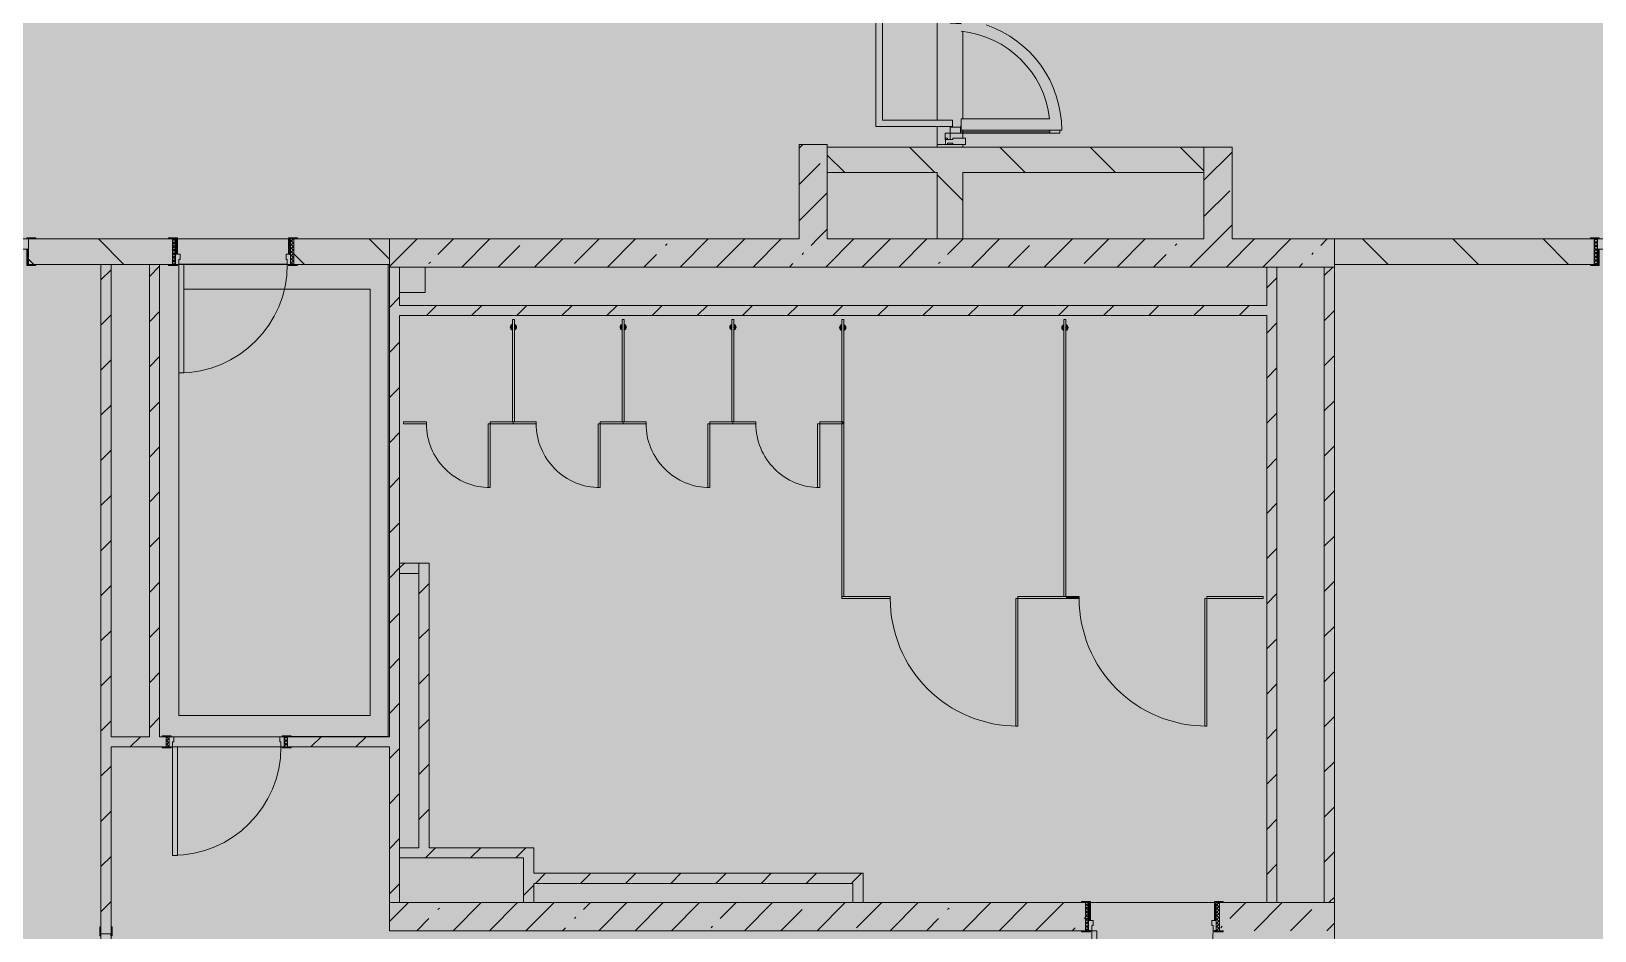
# Model space of a CAD drawing. Header units: millimetres. Extents: x 81609 to 272668, y -8553 to 29000.
# Drawn here: x 237063 to 249307, y 5180 to 12227 of the extents above; entities that cross this region are included whole.
import ezdxf

# ---------------------------------------------------------------- set-up
doc = ezdxf.new("R2010")
doc.units = ezdxf.units.MM
for name, color, linetype, lineweight, true_color in [('A-DETL-1', 7, 'Continuous', 5, 0x737373), ('A-DETL-GENF-3', 7, 'Continuous', 5, 0xe2e2e2), ('A-DETL-GENF-4', 7, 'Continuous', 5, 0xb7b7b7), ('A-DOOR-3', 7, 'Continuous', 5, 0xb7b7b7), ('A-DOOR-4', 7, 'Continuous', 5, 0xe2e2e2), ('A-DOOR-5', 7, 'Continuous', 5, 0xaaaaaa), ('A-DOOR-7', 7, 'Continuous', 5, 0x737373), ('A-DOOR-FRAM-2', 7, 'Continuous', 5, 0xe2e2e2), ('A-DOOR-FRAM-3', 7, 'Continuous', 5, 0xb7b7b7), ('A-DOOR-FRAM-4', 7, 'Continuous', 5, 0xaaaaaa), ('A-FLOR-2', 7, 'Continuous', 5, 0xb7b7b7), ('A-GENM-4', 7, 'Continuous', 5, 0x737373), ('A-GENM-5', 7, 'Continuous', 5, 0xe2ddcd), ('A-GLAZ-CWMG-4', 7, 'Continuous', 5, 0x737373), ('A-WALL-4', 7, 'Continuous', 9, 0x737373), ('I-WALL-4', 7, 'Continuous', 5, 0x737373)]:
    doc.layers.add(name, color=color, linetype=linetype, lineweight=lineweight, true_color=true_color)
doc.layers.add('A-DETL-GENF-2', color=7, linetype='Continuous', lineweight=9, true_color=0xc0c0c0, transparency=0.4)
doc.layers.add('I-WALL-3', color=7, linetype='Continuous', lineweight=5)
pattern_1 = [(45, (145657.99, 0), (-176.7767, 176.7767), [])]
pattern_2 = [(45, (145658, 0), (-285.1231, 285.1231), []), (45, (145943.1, 0), (-285.1231, 285.1231), [504.031, -100.806, 16.764, -84.042])]
pattern_3 = [(135, (145658, 0), (-353.5534, -353.5534), [])]

# ---------------------------------------------------------------- blocks, each defined once
blk = doc.blocks.new('110_Дверь_СКБ_1Ст_Внутренняя1 - Д-7а_л__950x2100h_Туалет-V257-2_9_3_птичка')
at = {"layer": 'A-DOOR-4'}
h = blk.add_hatch(color=256, dxfattribs=at)
h.paths.add_polyline_path([(487.5, 110), (487.5, 70), (477.5, 70), (477.5, 30), (512.5, 30), (512.5, 110)])
h.paths.add_polyline_path([(-462.5, 110), (-487.5, 110), (-487.5, 30), (-452.5, 30), (-452.5, 70), (-462.5, 70)])
at = {"layer": 'A-DOOR-5'}
h = blk.add_hatch(dxfattribs=at)
h.set_pattern_fill('FP_11', color=256, style=0, pattern_type=2)
h.set_pattern_definition([(135, (1776.41, 174.685), (-14.14214, -14.14214), []), (225, (1776.41, 174.685), (14.14214, -14.14214), [])])
h.paths.add_polyline_path([(537.5, 110), (512.5, 110), (512.5, -110), (537.5, -110)])
at = {"layer": 'A-DOOR-FRAM-2'}
for points in [[(447.5, 1060), (447.5, 110), (487.5, 110), (487.5, 1060)], [(-542.5, 118), (-542.5, 110), (-472.5, 110), (-472.5, 118)], [(-472.5, 30), (-487.5, 30), (-487.5, -110), (-472.5, -110)], [(567.5, 118), (497.5, 118), (497.5, 110), (567.5, 110)], [(512.5, 30), (497.5, 30), (497.5, -110), (512.5, -110)], [(-542.5, -110), (-542.5, -118), (-472.5, -118), (-472.5, -110)], [(567.5, -110), (497.5, -110), (497.5, -118), (567.5, -118)]]:
    blk.add_hatch(color=256, dxfattribs=at).paths.add_polyline_path(points)
at = {"layer": 'A-DOOR-FRAM-4'}
h = blk.add_hatch(dxfattribs=at)
h.set_pattern_fill('FP_12', color=256, style=0, pattern_type=2)
h.set_pattern_definition([(45, (-346.384, 174.685), (-14.1421, 14.1421), []), (135, (-346.384, 174.685), (-14.1421, -14.1421), [])])
h.paths.add_polyline_path([(-487.5, 110), (-512.5, 110), (-512.5, -110), (-487.5, -110)])
at = {"layer": 'A-DOOR-3'}
for p, q in [((487.5, 1060), (447.5, 1060)), ((447.5, 1060), (447.5, 110)), ((487.5, 110), (487.5, 1060)), ((447.5, 110), (487.5, 110))]:
    blk.add_line(p, q, dxfattribs=at)
blk.add_arc((487.5, 110), 950, 90, 180, dxfattribs=at)
at = {"layer": 'A-DOOR-FRAM-3'}
for p, q in [((-472.5, 118), (-542.5, 118)), ((-542.5, 118), (-542.5, 110)), ((-542.5, 110), (-472.5, 110)), ((-487.5, 110), (-512.5, 110)), ((-512.5, 110), (-512.5, -110)), ((-462.5, 110), (-487.5, 110)), ((-487.5, 110), (-487.5, 30)), ((-487.5, -110), (-487.5, 110)), ((-472.5, 110), (-487.5, 110)), ((-487.5, 110), (-487.5, 109)), ((-487.5, 109), (-472.5, 109)), ((-487.5, 30), (-452.5, 30)), ((-472.5, 30), (-487.5, 30)), ((-487.5, 30), (-487.5, -110)), ((-472.5, 110), (-472.5, 118)), ((-472.5, 109), (-472.5, 110)), ((-472.5, -110), (-472.5, 30)), ((-462.5, 70), (-462.5, 110)), ((-452.5, 70), (-462.5, 70)), ((-452.5, 30), (-452.5, 70)), ((487.5, 70), (477.5, 70)), ((477.5, 70), (477.5, 30)), ((477.5, 30), (512.5, 30)), ((487.5, 110), (487.5, 70)), ((512.5, 110), (487.5, 110)), ((567.5, 118), (497.5, 118)), ((497.5, 118), (497.5, 110)), ((512.5, 110), (497.5, 110)), ((497.5, 110), (497.5, 109)), ((497.5, 110), (567.5, 110)), ((497.5, 109), (512.5, 109)), ((512.5, 30), (497.5, 30)), ((497.5, 30), (497.5, -110)), ((512.5, 30), (512.5, 110)), ((537.5, 110), (512.5, 110)), ((512.5, 110), (512.5, -110)), ((512.5, 109), (512.5, 110)), ((512.5, -110), (512.5, 30)), ((537.5, -110), (537.5, 110)), ((567.5, 110), (567.5, 118)), ((-472.5, -110), (-542.5, -110)), ((-542.5, -110), (-542.5, -118)), ((-542.5, -118), (-472.5, -118)), ((-512.5, -110), (-487.5, -110)), ((-487.5, -110), (-472.5, -110)), ((-472.5, -118), (-472.5, -110)), ((497.5, -110), (512.5, -110)), ((567.5, -110), (497.5, -110)), ((497.5, -110), (497.5, -118)), ((497.5, -118), (567.5, -118)), ((512.5, -110), (537.5, -110)), ((567.5, -118), (567.5, -110))]:
    blk.add_line(p, q, dxfattribs=at)
blk = doc.blocks.new('110_Дверь_СКБ_2Ст - Д-5_п_ Из игровой в коридор-32215844-2_9_3_птичка')
at = {"layer": 'A-DOOR-4'}
for points in [[(-638, 40), (-588, 40), (-588, 940), (-638, 940)], [(612, 440), (612, 40), (662, 40), (662, 440)]]:
    blk.add_hatch(color=256, dxfattribs=at).paths.add_polyline_path(points)
h = blk.add_hatch(color=256, dxfattribs=at)
h.paths.add_polyline_path([(-688, 40), (-688, -40), (-628, -40), (-628, -10), (-638, -10), (-638, 40)])
h.paths.add_polyline_path([(652, -40), (712, -40), (712, 40), (662, 40), (662, -10), (652, -10)])
at = {"layer": 'A-DOOR-FRAM-2'}
for points in [[(-742, 40), (-672, 40), (-672, 48), (-742, 48)], [(698, 40), (768, 40), (768, 48), (698, 48)], [(-742, -48), (-672, -48), (-672, -40), (-742, -40)], [(698, -48), (768, -48), (768, -40), (698, -40)]]:
    blk.add_hatch(color=256, dxfattribs=at).paths.add_polyline_path(points)
at = {"layer": 'A-DOOR-3'}
for p, q in [((-638, 940), (-638, 40)), ((-588, 940), (-638, 940)), ((-588, 40), (-588, 940)), ((662, 440), (612, 440)), ((612, 440), (612, 40)), ((662, 40), (662, 440)), ((-638, 40), (-588, 40)), ((612, 40), (662, 40))]:
    blk.add_line(p, q, dxfattribs=at)
for centre, radius, start, end in [((-638, 40), 900, 0, 90), ((662, 40), 400, 90, 180)]:
    blk.add_arc(centre, radius, start, end, dxfattribs=at)
at = {"layer": 'A-DOOR-FRAM-3'}
for p, q in [((-672, 48), (-742, 48)), ((-742, 48), (-742, 40)), ((-742, 40), (-672, 40)), ((-638, 40), (-688, 40)), ((-688, 40), (-688, -40)), ((-672, 40), (-672, 48)), ((-638, -10), (-638, 40)), ((662, 40), (662, -10)), ((712, 40), (662, 40)), ((768, 48), (698, 48)), ((698, 48), (698, 40)), ((698, 40), (768, 40)), ((712, -40), (712, 40)), ((768, 40), (768, 48)), ((-672, -40), (-742, -40)), ((-742, -40), (-742, -48)), ((-742, -48), (-672, -48)), ((-688, -40), (-628, -40)), ((-672, -39), (-688, -39)), ((-688, -39), (-688, -40)), ((-688, -40), (-672, -40)), ((-672, -40), (-672, -39)), ((-672, -48), (-672, -40)), ((-628, -10), (-638, -10)), ((-628, -40), (-628, -10)), ((662, -10), (652, -10)), ((652, -10), (652, -40)), ((652, -40), (712, -40)), ((712, -39), (698, -39)), ((698, -39), (698, -40)), ((698, -40), (712, -40)), ((768, -40), (698, -40)), ((698, -40), (698, -48)), ((698, -48), (768, -48)), ((712, -40), (712, -39)), ((768, -48), (768, -40))]:
    blk.add_line(p, q, dxfattribs=at)
blk = doc.blocks.new('110_Дверь_СКБ_2Ст - Д-2а_п_ Из коридора на лестницу-32215207-2_9_3_птичка')
at = {"layer": 'A-DOOR-4'}
for points in [[(-588, 100), (-588, 1000), (-638, 1000), (-638, 100)], [(662, 100), (662, 500), (612, 500), (612, 100)], [(712, -100), (712, 20), (698, 20), (698, -100)]]:
    blk.add_hatch(color=256, dxfattribs=at).paths.add_polyline_path(points)
h = blk.add_hatch(color=256, dxfattribs=at)
h.paths.add_polyline_path([(652, 20), (712, 20), (712, 100), (662, 100), (662, 50), (652, 50)])
h.paths.add_polyline_path([(-688, 20), (-628, 20), (-628, 50), (-638, 50), (-638, 100), (-688, 100)])
at = {"layer": 'A-DOOR-FRAM-2'}
for points in [[(-672, 100), (-672, 108), (-742, 108), (-742, 100)], [(-672, -100), (-672, 20), (-688, 20), (-688, -100)], [(768, 100), (768, 108), (698, 108), (698, 100)], [(-672, -108), (-672, -100), (-742, -100), (-742, -108)], [(768, -108), (768, -100), (698, -100), (698, -108)]]:
    blk.add_hatch(color=256, dxfattribs=at).paths.add_polyline_path(points)
at = {"layer": 'A-DOOR-3'}
for p, q in [((-638, 1000), (-638, 100)), ((-588, 1000), (-638, 1000)), ((-588, 100), (-588, 1000)), ((662, 500), (612, 500)), ((612, 500), (612, 100)), ((662, 100), (662, 500)), ((-638, 100), (-588, 100)), ((612, 100), (662, 100))]:
    blk.add_line(p, q, dxfattribs=at)
for centre, radius, start, end in [((-638, 100), 900, 0, 90), ((662, 100), 400, 90, 180)]:
    blk.add_arc(centre, radius, start, end, dxfattribs=at)
at = {"layer": 'A-DOOR-FRAM-3'}
for p, q in [((-672, 108), (-742, 108)), ((-742, 108), (-742, 100)), ((-742, 100), (-672, 100)), ((-638, 100), (-688, 100)), ((-688, 100), (-688, 20)), ((-688, 20), (-628, 20)), ((-672, 20), (-688, 20)), ((-688, 20), (-688, -100)), ((-672, 100), (-672, 108)), ((-672, -100), (-672, 20)), ((-638, 50), (-638, 100)), ((-628, 50), (-638, 50)), ((-628, 20), (-628, 50)), ((662, 50), (652, 50)), ((652, 50), (652, 20)), ((652, 20), (712, 20)), ((662, 100), (662, 50)), ((712, 100), (662, 100)), ((768, 108), (698, 108)), ((698, 108), (698, 100)), ((698, 100), (768, 100)), ((712, 20), (698, 20)), ((698, 20), (698, -100)), ((712, 20), (712, 100)), ((712, -100), (712, 20)), ((768, 100), (768, 108)), ((-672, -100), (-742, -100)), ((-742, -100), (-742, -108)), ((-742, -108), (-672, -108)), ((-688, -100), (-672, -100)), ((-672, -108), (-672, -100)), ((698, -100), (712, -100)), ((768, -100), (698, -100)), ((698, -100), (698, -108)), ((698, -108), (768, -108)), ((768, -108), (768, -100))]:
    blk.add_line(p, q, dxfattribs=at)
blk = doc.blocks.new('110_Дверь_СКБ_1Ст_Внутренняя1 - Д-8 950x2100h_охрана-V260-2_9_3_птичка')
at = {"layer": 'A-DOOR-4'}
h = blk.add_hatch(color=256, dxfattribs=at)
h.paths.add_polyline_path([(437.5, 100), (437.5, 60), (427.5, 60), (427.5, 20), (462.5, 20), (461.2, 100)])
h.paths.add_polyline_path([(-437.5, 100), (-437.5, 20), (-402.5, 20), (-402.5, 60), (-412.5, 60), (-412.5, 100)])
at = {"layer": 'A-DOOR-5'}
h = blk.add_hatch(dxfattribs=at)
h.set_pattern_fill('FP_6', color=256, style=0, pattern_type=2)
h.set_pattern_definition([(135, (1826.41, 164.685), (-14.14214, -14.14214), []), (225, (1826.41, 164.685), (14.14214, -14.14214), [])])
h.paths.add_polyline_path([(487.5, 100), (462.5, 100), (462.5, -100), (487.5, -100)])
at = {"layer": 'A-DOOR-FRAM-2'}
for points in [[(397.5, 950), (397.5, 100), (437.5, 100), (437.5, 950)], [(-422.5, 108), (-492.5, 108), (-492.5, 100), (-422.5, 100)], [(-422.5, 20), (-437.5, 20), (-437.5, -100), (-422.5, -100)], [(461.2, 108), (447.5, 108), (447.5, 100), (517.5, 100), (517.5, 108)], [(461.2, 20), (447.5, 20), (447.5, -100), (462.5, -100), (462.5, 20)], [(-422.5, -100), (-492.5, -100), (-492.5, -108), (-422.5, -108)], [(517.5, -100), (447.5, -100), (447.5, -108), (517.5, -108)]]:
    blk.add_hatch(color=256, dxfattribs=at).paths.add_polyline_path(points)
at = {"layer": 'A-DOOR-FRAM-4'}
h = blk.add_hatch(dxfattribs=at)
h.set_pattern_fill('FP_7', color=256, style=0, pattern_type=2)
h.set_pattern_definition([(45, (-296.384, 164.685), (-14.1421, 14.1421), []), (135, (-296.384, 164.685), (-14.1421, -14.1421), [])])
h.paths.add_polyline_path([(-437.5, 100), (-462.5, 100), (-462.5, -100), (-437.5, -100)])
at = {"layer": 'A-DOOR-3'}
for p, q in [((437.5, 950), (397.5, 950)), ((397.5, 950), (397.5, 100)), ((437.5, 100), (437.5, 950)), ((397.5, 100), (437.5, 100))]:
    blk.add_line(p, q, dxfattribs=at)
blk.add_arc((437.5, 100), 850, 90, 180, dxfattribs=at)
at = {"layer": 'A-DOOR-FRAM-3'}
for p, q in [((-422.5, 108), (-492.5, 108)), ((-492.5, 108), (-492.5, 100)), ((-492.5, 100), (-422.5, 100)), ((-437.5, 100), (-462.5, 100)), ((-462.5, 100), (-462.5, -100)), ((-412.5, 100), (-437.5, 100)), ((-437.5, 100), (-437.5, 20)), ((-437.5, -100), (-437.5, 100)), ((-422.5, 100), (-437.5, 100)), ((-437.5, 100), (-437.5, 99)), ((-437.5, 99), (-422.5, 99)), ((-437.5, 20), (-402.5, 20)), ((-422.5, 20), (-437.5, 20)), ((-437.5, 20), (-437.5, -100)), ((-422.5, 100), (-422.5, 108)), ((-422.5, 99), (-422.5, 100)), ((-422.5, -100), (-422.5, 20)), ((-412.5, 60), (-412.5, 100)), ((-402.5, 60), (-412.5, 60)), ((-402.5, 20), (-402.5, 60)), ((437.5, 60), (427.5, 60)), ((427.5, 60), (427.5, 20)), ((427.5, 20), (462.5, 20)), ((437.5, 100), (437.5, 60)), ((462.5, 100), (437.5, 100)), ((517.5, 108), (447.5, 108)), ((447.5, 108), (447.5, 100)), ((462.5, 100), (447.5, 100)), ((447.5, 100), (447.5, 99)), ((447.5, 100), (517.5, 100)), ((447.5, 99), (462.5, 99)), ((462.5, 20), (447.5, 20)), ((447.5, 20), (447.5, -100)), ((462.5, 20), (462.5, 100)), ((487.5, 100), (462.5, 100)), ((462.5, 100), (462.5, -100)), ((462.5, 99), (462.5, 100)), ((462.5, -100), (462.5, 20)), ((487.5, -100), (487.5, 100)), ((517.5, 100), (517.5, 108)), ((-422.5, -100), (-492.5, -100)), ((-492.5, -100), (-492.5, -108)), ((-492.5, -108), (-422.5, -108)), ((-462.5, -100), (-437.5, -100)), ((-437.5, -100), (-422.5, -100)), ((-422.5, -108), (-422.5, -100)), ((447.5, -100), (462.5, -100)), ((517.5, -100), (447.5, -100)), ((447.5, -100), (447.5, -108)), ((447.5, -108), (517.5, -108)), ((462.5, -100), (487.5, -100)), ((517.5, -108), (517.5, -100))]:
    blk.add_line(p, q, dxfattribs=at)
blk = doc.blocks.new('110_Дверь_СКБ_1Ст_Внутренняя1 - Д-8 950x2100h_охрана-V261-2_9_3_птичка')
at = {"layer": 'A-DOOR-4'}
h = blk.add_hatch(color=256, dxfattribs=at)
h.paths.add_polyline_path([(437, 40), (437, 0), (427, 0), (427, -40), (462, -40), (462, 40)])
h.paths.add_polyline_path([(-413, 40), (-438, 40), (-438, -40), (-403, -40), (-403, 0), (-413, 0)])
at = {"layer": 'A-DOOR-5'}
h = blk.add_hatch(dxfattribs=at)
h.set_pattern_fill('FP_15', color=256, style=0, pattern_type=2)
h.set_pattern_definition([(135, (1826.41, 104.685), (-14.14214, -14.14214), []), (225, (1826.41, 104.685), (14.14214, -14.14214), [])])
h.paths.add_polyline_path([(487, 40), (462, 40), (462, -40), (487, -40)])
at = {"layer": 'A-DOOR-FRAM-2'}
for points in [[(437, 890), (397, 890), (397, 40), (437, 40), (437, 67)], [(-493, 48), (-493, 40), (-423, 40), (-423, 48)], [(517, 48), (447, 48), (447, 40), (517, 40)], [(-423, -40), (-493, -40), (-493, -48), (-423, -48)], [(447, -40), (447, -48), (517, -48), (517, -40)]]:
    blk.add_hatch(color=256, dxfattribs=at).paths.add_polyline_path(points)
at = {"layer": 'A-DOOR-FRAM-4'}
h = blk.add_hatch(dxfattribs=at)
h.set_pattern_fill('FP_16', color=256, style=0, pattern_type=2)
h.set_pattern_definition([(45, (-296.384, 104.685), (-14.1421, 14.1421), []), (135, (-296.384, 104.685), (-14.1421, -14.1421), [])])
h.paths.add_polyline_path([(-438, 40), (-463, 40), (-463, -40), (-438, -40)])
at = {"layer": 'A-DOOR-3'}
for p, q in [((437, 890), (397, 890)), ((397, 890), (397, 40)), ((437, 40), (437, 890)), ((397, 40), (437, 40))]:
    blk.add_line(p, q, dxfattribs=at)
blk.add_arc((437, 40), 850, 90, 180, dxfattribs=at)
at = {"layer": 'A-DOOR-FRAM-3'}
for p, q in [((-423, 48), (-493, 48)), ((-493, 48), (-493, 40)), ((-493, 40), (-423, 40)), ((-438, 40), (-463, 40)), ((-463, 40), (-463, -40)), ((-413, 40), (-438, 40)), ((-438, 40), (-438, -40)), ((-438, -40), (-438, 40)), ((-423, 40), (-438, 40)), ((-438, 40), (-438, 39)), ((-438, 39), (-423, 39)), ((-423, 40), (-423, 48)), ((-423, 39), (-423, 40)), ((-413, 0), (-413, 40)), ((-403, 0), (-413, 0)), ((-403, -40), (-403, 0)), ((437, 0), (427, 0)), ((427, 0), (427, -40)), ((437, 40), (437, 0)), ((462, 40), (437, 40)), ((517, 48), (447, 48)), ((447, 48), (447, 40)), ((462, 40), (447, 40)), ((447, 40), (447, 39)), ((447, 40), (517, 40)), ((447, 39), (462, 39)), ((462, -40), (462, 40)), ((487, 40), (462, 40)), ((462, 40), (462, -40)), ((462, 39), (462, 40)), ((487, -40), (487, 40)), ((517, 40), (517, 48)), ((-423, -40), (-493, -40)), ((-493, -40), (-493, -48)), ((-493, -48), (-423, -48)), ((-463, -40), (-438, -40)), ((-423, -39), (-438, -39)), ((-438, -39), (-438, -40)), ((-438, -40), (-403, -40)), ((-438, -40), (-423, -40)), ((-423, -40), (-423, -39)), ((-423, -48), (-423, -40)), ((427, -40), (462, -40)), ((462, -39), (447, -39)), ((447, -39), (447, -40)), ((447, -40), (462, -40)), ((517, -40), (447, -40)), ((447, -40), (447, -48)), ((447, -48), (517, -48)), ((462, -40), (462, -39)), ((462, -40), (487, -40)), ((517, -48), (517, -40))]:
    blk.add_line(p, q, dxfattribs=at)
blk = doc.blocks.new('110_Дверь_СКБ_2Ст - Д-6_л__ ДОО_Дв_1450x2100h_Дверь из раздевальной в коридор-V262-2_9_3_птичка')
at = {"layer": 'A-DOOR-4'}
for points in [[(662.5, 100), (662.5, 1050), (612.5, 1050), (612.5, 100)], [(-587.5, 100), (-587.5, 450), (-637.5, 450), (-637.5, 100)]]:
    blk.add_hatch(color=256, dxfattribs=at).paths.add_polyline_path(points)
h = blk.add_hatch(color=256, dxfattribs=at)
h.paths.add_polyline_path([(652.5, 20), (712.5, 20), (712.5, 100), (662.5, 100), (662.5, 50), (652.5, 50)])
h.paths.add_polyline_path([(-687.5, 20), (-627.5, 20), (-627.5, 50), (-637.5, 50), (-637.5, 100), (-687.5, 100)])
at = {"layer": 'A-DOOR-5'}
h = blk.add_hatch(dxfattribs=at)
h.set_pattern_fill('FP_17', color=256, style=0, pattern_type=2)
h.set_pattern_definition([(135, (1576.41, 164.685), (-14.14214, -14.14214), []), (225, (1576.41, 164.685), (14.14214, -14.14214), [])])
h.paths.add_polyline_path([(737.5, -100), (737.5, 100), (712.5, 100), (712.5, -100)])
at = {"layer": 'A-DOOR-FRAM-2'}
for points in [[(-672.5, 100), (-672.5, 108), (-742.5, 108), (-742.5, 100), (-691, 100)], [(-672.5, -100), (-672.5, 20), (-687.5, 20), (-687.5, -100)], [(767.5, 100), (767.5, 108), (697.5, 108), (697.5, 100)], [(712.5, -100), (712.5, 20), (697.5, 20), (697.5, -100)], [(-742.5, -108), (-672.5, -108), (-672.5, -100), (-742.5, -100)], [(767.5, -108), (767.5, -100), (697.5, -100), (697.5, -108)]]:
    blk.add_hatch(color=256, dxfattribs=at).paths.add_polyline_path(points)
at = {"layer": 'A-DOOR-FRAM-4'}
h = blk.add_hatch(dxfattribs=at)
h.set_pattern_fill('FP_18', color=256, style=0, pattern_type=2)
h.set_pattern_definition([(45, (-546.384, 164.685), (-14.1421, 14.1421), []), (135, (-546.384, 164.685), (-14.1421, -14.1421), [])])
h.paths.add_polyline_path([(-687.5, -100), (-691, 100), (-712.5, 100), (-712.5, -100), (-691, -100)])
at = {"layer": 'A-DOOR-3'}
for p, q in [((662.5, 1050), (612.5, 1050)), ((612.5, 1050), (612.5, 100)), ((662.5, 100), (662.5, 1050)), ((-637.5, 450), (-637.5, 100)), ((-587.5, 450), (-637.5, 450)), ((-587.5, 100), (-587.5, 450)), ((-637.5, 100), (-587.5, 100)), ((612.5, 100), (662.5, 100))]:
    blk.add_line(p, q, dxfattribs=at)
for centre, radius, start, end in [((662.5, 100), 950, 90, 180), ((-637.5, 100), 350, 360, 90)]:
    blk.add_arc(centre, radius, start, end, dxfattribs=at)
at = {"layer": 'A-DOOR-FRAM-3'}
for p, q in [((-672.5, 108), (-742.5, 108)), ((-742.5, 108), (-742.5, 100)), ((-742.5, 100), (-672.5, 100)), ((-687.5, 100), (-712.5, 100)), ((-712.5, 100), (-712.5, -100)), ((-637.5, 100), (-687.5, 100)), ((-687.5, 100), (-687.5, 20)), ((-687.5, -100), (-687.5, 100)), ((-687.5, 20), (-627.5, 20)), ((-672.5, 20), (-687.5, 20)), ((-687.5, 20), (-687.5, -100)), ((-672.5, 100), (-672.5, 108)), ((-672.5, -100), (-672.5, 20)), ((-637.5, 50), (-637.5, 100)), ((-627.5, 50), (-637.5, 50)), ((-627.5, 20), (-627.5, 50)), ((662.5, 50), (652.5, 50)), ((652.5, 50), (652.5, 20)), ((652.5, 20), (712.5, 20)), ((662.5, 100), (662.5, 50)), ((712.5, 100), (662.5, 100)), ((767.5, 108), (697.5, 108)), ((697.5, 108), (697.5, 100)), ((697.5, 100), (767.5, 100)), ((712.5, 20), (697.5, 20)), ((697.5, 20), (697.5, -100)), ((712.5, 20), (712.5, 100)), ((737.5, 100), (712.5, 100)), ((712.5, 100), (712.5, -100)), ((712.5, -100), (712.5, 20)), ((737.5, -100), (737.5, 100)), ((767.5, 100), (767.5, 108)), ((-672.5, -100), (-742.5, -100)), ((-742.5, -100), (-742.5, -108)), ((-742.5, -108), (-672.5, -108)), ((-712.5, -100), (-687.5, -100)), ((-687.5, -100), (-672.5, -100)), ((-672.5, -108), (-672.5, -100)), ((697.5, -100), (712.5, -100)), ((767.5, -100), (697.5, -100)), ((697.5, -100), (697.5, -108)), ((697.5, -108), (767.5, -108)), ((712.5, -100), (737.5, -100)), ((767.5, -108), (767.5, -100))]:
    blk.add_line(p, q, dxfattribs=at)
blk = doc.blocks.new('131_Сантехническая перегородка 7 - СП-1-V337-2_9_3_птичка')
at = {"layer": 'A-GENM-5'}
blk.add_hatch(color=256, dxfattribs=at).paths.add_polyline_path([(2166, 8), (-4, 8), (-4, -8), (2166, -8)])
at = {"layer": 'A-GENM-4'}
for p, q in [((2166, 8), (-4, 8)), ((-4, 8), (-4, -8)), ((2166, -8), (2166, 8)), ((-4, -8), (2166, -8))]:
    blk.add_line(p, q, dxfattribs=at)
at = {"layer": 'A-GENM-4', "flags": 128}
for points in [[(71, 8), (71, 9), (71, 9), (70, 9), (70, 10), (70, 10), (69, 11), (69, 11), (68, 12), (68, 12), (67, 12), (67, 13), (66, 13), (66, 13), (65, 14), (65, 14), (64, 14), (64, 14), (63, 14), (62, 15), (62, 15), (61, 15), (61, 15), (60, 15), (59, 15), (59, 15), (58, 15), (58, 15), (57, 15), (56, 15), (56, 15), (55, 15), (55, 15), (54, 14), (54, 14), (53, 14), (52, 14), (52, 13), (51, 13), (51, 13), (50, 13), (50, 12), (49, 12), (49, 11), (48, 11), (48, 11), (48, 10), (47, 10), (47, 9), (46, 9), (46, 8), (46, 8)], [(46, -8), (46, -9), (47, -9), (47, -9), (47, -10), (48, -10), (48, -11), (49, -11), (49, -12), (50, -12), (50, -12), (51, -13), (51, -13), (52, -13), (52, -14), (53, -14), (53, -14), (54, -14), (54, -14), (55, -15), (56, -15), (56, -15), (57, -15), (57, -15), (58, -15), (59, -15), (59, -15), (60, -15), (60, -15), (61, -15), (62, -15), (62, -15), (63, -15), (63, -14), (64, -14), (64, -14), (65, -14), (66, -13), (66, -13), (67, -13), (67, -13), (68, -12), (68, -12), (69, -11), (69, -11), (69, -11), (70, -10), (70, -10), (71, -9), (71, -9), (71, -8), (71, -8)]]:
    blk.add_lwpolyline(points, dxfattribs=at)
at = {"layer": 'A-GENM-4'}
for radius, start, end in [(24.6, 19.9113, 160.0887), (17.6, 45, 135), (17.6, 45, 135), (15.1, 45, 135), (24.6, 199.9113, 340.0887), (17.6, 225, 315), (17.6, 225, 315), (15.1, 225, 315)]:
    blk.add_arc((59, 0), radius, start, end, dxfattribs=at)
blk = doc.blocks.new('131_Сантехническая перегородка 6 - СП-1-V338-2_9_3_птичка')
at = {"layer": 'A-GENM-5'}
blk.add_hatch(color=256, dxfattribs=at).paths.add_polyline_path([(800, 8), (0, 8), (0, -8), (800, -8)])
at = {"layer": 'A-GENM-4'}
for p, q in [((800, 8), (0, 8)), ((0, 8), (0, -8)), ((800, -8), (800, 8)), ((0, -8), (800, -8))]:
    blk.add_line(p, q, dxfattribs=at)
at = {"layer": 'A-GENM-4', "flags": 128}
for points in [[(71, 8), (71, 9), (71, 9), (70, 9), (70, 10), (70, 10), (69, 11), (69, 11), (68, 12), (68, 12), (67, 12), (67, 13), (66, 13), (66, 13), (65, 14), (65, 14), (64, 14), (64, 14), (63, 14), (62, 15), (62, 15), (61, 15), (61, 15), (60, 15), (59, 15), (59, 15), (58, 15), (58, 15), (57, 15), (56, 15), (56, 15), (55, 15), (55, 15), (54, 14), (54, 14), (53, 14), (52, 14), (52, 13), (51, 13), (51, 13), (50, 13), (50, 12), (49, 12), (49, 11), (48, 11), (48, 11), (48, 10), (47, 10), (47, 9), (46, 9), (46, 8), (46, 8)], [(46, -8), (46, -9), (47, -9), (47, -9), (47, -10), (48, -10), (48, -11), (49, -11), (49, -12), (50, -12), (50, -12), (51, -13), (51, -13), (52, -13), (52, -14), (53, -14), (53, -14), (54, -14), (54, -14), (55, -15), (56, -15), (56, -15), (57, -15), (57, -15), (58, -15), (59, -15), (59, -15), (60, -15), (60, -15), (61, -15), (62, -15), (62, -15), (63, -15), (63, -14), (64, -14), (64, -14), (65, -14), (66, -13), (66, -13), (67, -13), (67, -13), (68, -12), (68, -12), (69, -11), (69, -11), (69, -11), (70, -10), (70, -10), (71, -9), (71, -9), (71, -8), (71, -8)]]:
    blk.add_lwpolyline(points, dxfattribs=at)
at = {"layer": 'A-GENM-4'}
for radius, start, end in [(24.6, 19.9113, 160.0887), (17.6, 45, 135), (17.6, 45, 135), (15.1, 45, 135), (24.6, 199.9113, 340.0887), (17.6, 225, 315), (17.6, 225, 315), (15.1, 225, 315)]:
    blk.add_arc((59, 0), radius, start, end, dxfattribs=at)
blk = doc.blocks.new('131_Сантехническая перегородка_Дверь МГН - СД-1-V339-2_9_3_птичка')
at = {"layer": 'A-GENM-5'}
for points in [[(-370, 8), (-370, -8), (10, -8), (10, 8)], [(1010, 8), (1010, -8), (1390, -8), (1390, 8)]]:
    blk.add_hatch(color=256, dxfattribs=at).paths.add_polyline_path(points)
at = {"layer": 'A-DOOR-7'}
for p, q in [((10, 1008), (26, 1008)), ((10, 8), (10, 1008)), ((26, 8), (26, 1008)), ((10, 8), (26, 8))]:
    blk.add_line(p, q, dxfattribs=at)
blk.add_arc((10, 8), 1000, 360, 90, dxfattribs=at)
at = {"layer": 'A-GENM-4'}
for p, q in [((10, 8), (-370, 8)), ((-370, 8), (-370, -8)), ((10, -8), (10, 8)), ((1390, 8), (1010, 8)), ((1010, 8), (1010, -8)), ((1390, -8), (1390, 8)), ((-370, -8), (10, -8)), ((1010, -8), (1390, -8))]:
    blk.add_line(p, q, dxfattribs=at)
blk = doc.blocks.new('131_Сантехническая перегородка_Дверь 5 - СД-1-V340-2_9_3_птичка')
at = {"layer": 'A-GENM-5'}
for points in [[(70, 8), (70, -8), (250, -8), (250, 8)], [(750, 8), (750, -8), (930, -8), (930, 8)]]:
    blk.add_hatch(color=256, dxfattribs=at).paths.add_polyline_path(points)
at = {"layer": 'A-DOOR-7'}
for p, q in [((266, 508), (250, 508)), ((250, 8), (250, 508)), ((266, 8), (266, 508)), ((266, 8), (250, 8))]:
    blk.add_line(p, q, dxfattribs=at)
blk.add_arc((250, 8), 500, 360, 90, dxfattribs=at)
at = {"layer": 'A-GENM-4'}
for p, q in [((250, 8), (70, 8)), ((70, 8), (70, -8)), ((250, -8), (250, 8)), ((930, 8), (750, 8)), ((750, 8), (750, -8)), ((930, -8), (930, 8)), ((70, -8), (250, -8)), ((750, -8), (930, -8))]:
    blk.add_line(p, q, dxfattribs=at)
blk = doc.blocks.new('131_Сантехническая перегородка_Дверь МГН 2 - СД-1-V341-2_9_3_птичка')
at = {"layer": 'A-GENM-5'}
for points in [[(10, 8), (-430, 8), (-430, -8), (10, -8)], [(1010, 8), (1010, -8), (1110, -8), (1110, 8)]]:
    blk.add_hatch(color=256, dxfattribs=at).paths.add_polyline_path(points)
at = {"layer": 'A-DOOR-7'}
for p, q in [((10, 1008), (26, 1008)), ((10, 8), (10, 1008)), ((26, 8), (26, 1008)), ((10, 8), (26, 8))]:
    blk.add_line(p, q, dxfattribs=at)
blk.add_arc((10, 8), 1000, 360, 90, dxfattribs=at)
at = {"layer": 'A-GENM-4'}
for p, q in [((10, 8), (-430, 8)), ((-430, 8), (-430, -8)), ((10, -8), (10, 8)), ((1110, 8), (1010, 8)), ((1010, 8), (1010, -8)), ((1110, -8), (1110, 8)), ((-430, -8), (10, -8)), ((1010, -8), (1110, -8))]:
    blk.add_line(p, q, dxfattribs=at)
blk = doc.blocks.new('Дверь_Витражная_остекление_ - ВВ-7 остекление-32349468-2_9_3_птичка')
at = {"layer": 'A-DETL-GENF-3'}
for points in [[(-860, -107), (-860, -880), (-837, -880), (-837, -107), (-815, -107), (-815, -20), (-860, -20)], [(865, -104), (878, -104), (878, -880), (910, -880), (910, -140), (900, -140), (900, -40), (910, -40), (910, -20), (865, -20)]]:
    blk.add_hatch(color=256, dxfattribs=at).paths.add_polyline_path(points)
at = {"layer": 'A-DETL-GENF-4'}
for p, q in [((-815, -20), (-860, -20)), ((-860, -880), (-860, -20)), ((-815, -20), (-860, -20)), ((-860, -20), (-860, -880)), ((-860, -100), (-815, -100)), ((-850, -800), (-850, -100)), ((-815, -107), (-815, -20)), ((-815, -107), (-815, -20)), ((-806, -107), (-806, -100)), ((865, -104), (865, -20)), ((865, -20), (865, -104)), ((900, -100), (865, -100)), ((900, -800), (900, -140)), ((910, -880), (910, -140)), ((910, -880), (910, -140)), ((-860, -800), (-837, -800)), ((910, -800), (878, -800)), ((-860, -880), (-837, -880)), ((-860, -880), (-837, -880)), ((910, -880), (878, -880)), ((878, -880), (910, -880))]:
    blk.add_line(p, q, dxfattribs=at)
at = {"layer": 'A-DOOR-3'}
for p, q in [((-910, 20), (-860, 20)), ((-910, -20), (-910, 20)), ((-860, 20), (-860, -20)), ((860, 20), (910, 20)), ((860, -20), (860, 20)), ((910, 20), (910, -20)), ((-860, -20), (-910, -20)), ((-860, -880), (-860, -20)), ((910, -20), (860, -20)), ((860, -104), (860, -39))]:
    blk.add_line(p, q, dxfattribs=at)
for centre, start, end in [((-860, -20), 354.2215, 0), ((860, -20), 180, 185.7785), ((-860, -20), 270, 271.5473)]:
    blk.add_arc(centre, 860, start, end, dxfattribs=at)
blk = doc.blocks.new('Прямоугольный импост - Импост структурный с накладкой - 160мм Темный-32310142-2_9_3_птичка')
at = {"layer": 'A-GLAZ-CWMG-4'}
for p, q in [((-50, 0), (-50, 17)), ((-50, 17), (0, 17)), ((-40, 0), (-50, 0)), ((-40, -40), (-40, 0)), ((0, 0), (-10, 0)), ((-10, 0), (-10, -40)), ((0, 17), (0, 0)), ((-50, -140), (-50, -40)), ((-50, -40), (-40, -40)), ((-10, -40), (0, -40)), ((0, -40), (0, -140)), ((0, -140), (-50, -140))]:
    blk.add_line(p, q, dxfattribs=at)

msp = doc.modelspace()

# ---------------------------------------------------------------- hatches: boundary and pattern name
at = {"layer": 'A-DETL-GENF-2'}
msp.add_hatch(color=256, dxfattribs=at).paths.add_polyline_path([(267874.9, -258), (270896, -258), (270896, 21558), (238966, 21558), (238966, 27348), (230518, 27348), (230518, 5750), (234860, 5750), (234860, -258), (266947.4, -258)])
at = {"layer": 'I-WALL-3'}
h = msp.add_hatch(dxfattribs=at)
h.set_pattern_fill('FP_76', color=256, style=0, pattern_type=2)
h.set_pattern_definition(pattern_2)
h.paths.add_polyline_path([(243297, 10600), (243297, 11340), (243077, 11340), (243077, 10600)])
h = msp.add_hatch(dxfattribs=at)
h.set_pattern_fill('FP_79', color=256, style=0, pattern_type=2)
h.set_pattern_definition(pattern_3)
h.paths.add_polyline_path([(246247, 11120), (246247, 11320), (243297, 11320), (243297, 11120), (244686.9, 11120)])
h = msp.add_hatch(dxfattribs=at)
h.set_pattern_fill('FP_76', color=256, style=0, pattern_type=2)
h.set_pattern_definition(pattern_2)
h.paths.add_polyline_path([(246467, 10600), (246467, 11320), (246247, 11320), (246247, 10600)])
h = msp.add_hatch(dxfattribs=at)
h.set_pattern_fill('FP_79', color=256, style=0, pattern_type=2)
h.set_pattern_definition(pattern_3)
h.paths.add_polyline_path([(244358, 10600), (244358, 11120), (244158, 11120), (244158, 10600)])
h = msp.add_hatch(dxfattribs=at)
h.set_pattern_fill('FP_79', color=256, style=0, pattern_type=2)
h.set_pattern_definition(pattern_3)
h.paths.add_polyline_path([(235268, 10400), (235643, 10400), (235643, 10600), (235268, 10600)])
h.paths.add_polyline_path([(239868, 10400), (239868, 10600), (239118, 10600), (239121.8, 10400), (239148, 10400)])
h.paths.add_polyline_path([(238138, 10400), (238168, 10400), (238168, 10600), (237043, 10600), (237043, 10400), (238068, 10400)])
h = msp.add_hatch(dxfattribs=at)
h.set_pattern_fill('FP_76', color=256, style=0, pattern_type=2)
h.set_pattern_definition(pattern_2)
h.paths.add_polyline_path([(247268, 10380), (247268, 10600), (239868, 10600), (239868, 10380), (246542, 10380)])
h = msp.add_hatch(dxfattribs=at)
h.set_pattern_fill('FP_79', color=256, style=0, pattern_type=2)
h.set_pattern_definition(pattern_3)
h.paths.add_polyline_path([(252107.1, 10400), (252788, 10400), (252788, 10600), (250753, 10600), (250753, 10400), (250783, 10400)])
h.paths.add_polyline_path([(248397, 10400), (249303, 10400), (249303, 10600), (247268, 10600), (247268, 10400)])
h = msp.add_hatch(dxfattribs=at)
h.set_pattern_fill('FP_80', color=256, style=0, pattern_type=2)
h.set_pattern_definition(pattern_1)
h.paths.add_polyline_path([(237608, 125), (237688, 125), (237688, 3755), (237608, 3755), (237608, 230.5)])
h.paths.add_polyline_path([(237658, 5155), (237688, 5155), (237688, 10400), (237608, 10400), (237608, 5155)])
h = msp.add_hatch(dxfattribs=at)
h.set_pattern_fill('FP_80', color=256, style=0, pattern_type=2)
h.set_pattern_definition(pattern_1)
h.paths.add_polyline_path([(237988, 6700), (238068, 6700), (238068, 10400), (237988, 10400), (237988, 7750.3)])
h = msp.add_hatch(dxfattribs=at)
h.set_pattern_fill('FP_80', color=256, style=0, pattern_type=2)
h.set_pattern_definition(pattern_1)
h.paths.add_polyline_path([(239948, 5400), (239948, 10380), (239868, 10380), (239868, 5400)])
h = msp.add_hatch(dxfattribs=at)
h.set_pattern_fill('FP_80', color=256, style=0, pattern_type=2)
h.set_pattern_definition(pattern_1)
h.paths.add_polyline_path([(246738, 5400), (246818, 5400), (246818, 10380), (246738, 10380), (246738, 6593.4)])
h = msp.add_hatch(dxfattribs=at)
h.set_pattern_fill('FP_80', color=256, style=0, pattern_type=2)
h.set_pattern_definition(pattern_1)
h.paths.add_polyline_path([(247268, 5400), (247268, 10380), (247188, 10380), (247188, 5400)])
h = msp.add_hatch(dxfattribs=at)
h.set_pattern_fill('FP_80', color=256, style=0, pattern_type=2)
h.set_pattern_definition(pattern_1)
h.paths.add_polyline_path([(246738, 10000), (246738, 10080), (239948, 10080), (239948, 10000), (246542, 10000)])
h = msp.add_hatch(dxfattribs=at)
h.set_pattern_fill('FP_80', color=256, style=0, pattern_type=2)
h.set_pattern_definition(pattern_1)
h.paths.add_polyline_path([(240098, 7980), (240098, 8060), (239948, 8060), (239948, 7980)])
h = msp.add_hatch(dxfattribs=at)
h.set_pattern_fill('FP_80', color=256, style=0, pattern_type=2)
h.set_pattern_definition(pattern_1)
h.paths.add_polyline_path([(240098, 7980), (240178, 7980), (240178, 8060), (239948, 8060), (239948, 7980)])
h = msp.add_hatch(dxfattribs=at)
h.set_pattern_fill('FP_80', color=256, style=0, pattern_type=2)
h.set_pattern_definition(pattern_1)
h.paths.add_polyline_path([(240178, 5830), (240178, 7980), (240098, 7980), (240098, 5830)])
h = msp.add_hatch(dxfattribs=at)
h.set_pattern_fill('FP_80', color=256, style=0, pattern_type=2)
h.set_pattern_definition(pattern_1)
h.paths.add_polyline_path([(238088, 6620), (238118, 6620), (238118, 6700), (237688, 6700), (237688, 6620)])
h.paths.add_polyline_path([(239121.8, 6620), (239868, 6620), (239868, 6700), (239068, 6700), (239068, 6620), (239098, 6620)])
h = msp.add_hatch(dxfattribs=at)
h.set_pattern_fill('FP_80', color=256, style=0, pattern_type=2)
h.set_pattern_definition(pattern_1)
h.paths.add_polyline_path([(240918, 5750), (240918, 5830), (239948, 5830), (239948, 5750)])
h = msp.add_hatch(dxfattribs=at)
h.set_pattern_fill('FP_80', color=256, style=0, pattern_type=2)
h.set_pattern_definition(pattern_1)
h.paths.add_polyline_path([(240918, 5400), (240998, 5400), (240998, 5830), (240918, 5830), (240918, 5750)])
h = msp.add_hatch(dxfattribs=at)
h.set_pattern_fill('FP_80', color=256, style=0, pattern_type=2)
h.set_pattern_definition(pattern_1)
h.paths.add_polyline_path([(243498, 5550), (243498, 5630), (240998, 5630), (240998, 5550), (242831.9, 5550)])
h = msp.add_hatch(dxfattribs=at)
h.set_pattern_fill('FP_80', color=256, style=0, pattern_type=2)
h.set_pattern_definition(pattern_1)
h.paths.add_polyline_path([(243578, 5400), (243578, 5630), (243498, 5630), (243498, 5400)])
h = msp.add_hatch(dxfattribs=at)
h.set_pattern_fill('FP_76', color=256, style=0, pattern_type=2)
h.set_pattern_definition(pattern_2)
h.paths.add_polyline_path([(247268, 5180), (247268, 5400), (246368, 5400), (246368, 5180), (247228, 5180)])
h.paths.add_polyline_path([(242831.9, 5180), (245318, 5180), (245318, 5400), (239868, 5400), (239868, 5180)])

# ---------------------------------------------------------------- linework, layer by layer
at = {"layer": 'A-DETL-1'}
for p, q in [((238258, 10207.5), (239718, 10207.5)), ((239718, 10207.5), (239718, 6867.5)), ((238218, 6867.5), (238218, 9550)), ((239718, 6867.5), (238218, 6867.5))]:
    msp.add_line(p, q, dxfattribs=at)
at = {"layer": 'A-FLOR-2'}
for p, q in [((243678, 13150), (243678, 11481.2)), ((243728, 11531.2), (243728, 13100)), ((244278, 11531.2), (243728, 11531.2)), ((244278, 11481.2), (244278, 11531.2)), ((245037.7, 11542.2), (244345.8, 11542.2)), ((244345.8, 11542.2), (244345.8, 11452.8)), ((243678, 11481.2), (244278, 11481.2)), ((244345.8, 11452.8), (245132.8, 11452.8)), ((239068, 10401.4), (238218, 10401.4)), ((238218, 10401), (239068, 10401)), ((239858, 6701.4), (239858, 10400)), ((240148, 10380), (240148, 10180)), ((240148, 10180), (239948, 10180)), ((238168, 6621.4), (239018, 6621.4)), ((239098, 6701.4), (239858, 6701.4))]:
    msp.add_line(p, q, dxfattribs=at)
for radius, start, end in [(870, 360, 71.40745), (780, 6.57701, 84.00325)]:
    msp.add_arc((244262.8, 11452.8), radius, start, end, dxfattribs=at)
at = {"layer": 'A-WALL-4'}
for p, q in [((244158, 10600), (244358, 10600)), ((237688, 10400), (237608, 10400)), ((238068, 10400), (237988, 10400)), ((239948, 10380), (239868, 10380)), ((239868, 5400), (239948, 5400)), ((246738, 5400), (246818, 5400)), ((247188, 5400), (247268, 5400))]:
    msp.add_line(p, q, dxfattribs=at)
at = {"layer": 'I-WALL-4'}
for p, q in [((244158, 11531.2), (244158, 13100)), ((244358, 12226.3), (244358, 11542.2)), ((244158, 11320), (244158, 11481.2)), ((244358, 11452.8), (244358, 11390)), ((243077, 11340), (243077, 10600)), ((243297, 11340), (243077, 11340)), ((243297, 10600), (243297, 11340)), ((246247, 11320), (243297, 11320)), ((244358, 11340), (244158, 11340)), ((244358, 11320), (244358, 11340)), ((246247, 11320), (246247, 10600)), ((246467, 11320), (246247, 11320)), ((246467, 10600), (246467, 11320)), ((243297, 11120), (244158, 11120)), ((244158, 11120), (244158, 10600)), ((244358, 10600), (244358, 11120)), ((244358, 11120), (246247, 11120)), ((238138, 10600), (237098, 10600)), ((238208, 10600), (239078, 10600)), ((243077, 10600), (239148, 10600)), ((239868, 6700), (239868, 10600)), ((244158, 10600), (243297, 10600)), ((246247, 10600), (244358, 10600)), ((249273, 10600), (246467, 10600)), ((247268, 10600), (247268, 2970)), ((237098, 10400), (237608, 10400)), ((237608, 10400), (237608, 5210)), ((237688, 6700), (237688, 10400)), ((237688, 10400), (237988, 10400)), ((237988, 10400), (237988, 6700)), ((238068, 6700), (238068, 10400)), ((238068, 10400), (238138, 10400)), ((239068, 10400), (238258, 10400)), ((239148, 10400), (239868, 10400)), ((239948, 10080), (239948, 10380)), ((239948, 10380), (247268, 10380)), ((246738, 10380), (246738, 10080)), ((246818, 5400), (246818, 10380)), ((247188, 10380), (247188, 5400)), ((247268, 10400), (249273, 10400)), ((246738, 10080), (239948, 10080)), ((239948, 5400), (239948, 10000)), ((239948, 10000), (246738, 10000)), ((246738, 10000), (246738, 5400)), ((240178, 8060), (239948, 8060)), ((239948, 7980), (240098, 7980)), ((240098, 8060), (240098, 5830)), ((240178, 5830), (240178, 8060)), ((237988, 6700), (237688, 6700)), ((237688, 6620), (238088, 6620)), ((237688, 5210), (237688, 6620)), ((238088, 6700), (238068, 6700)), ((238178, 6700), (239008, 6700)), ((239018, 6620), (238208, 6620)), ((239868, 6700), (239098, 6700)), ((239098, 6620), (239868, 6620)), ((239868, 6620), (239868, 5180)), ((240098, 5830), (239948, 5830)), ((240998, 5830), (240178, 5830)), ((240998, 5630), (240998, 5830)), ((239948, 5750), (240918, 5750)), ((240918, 5750), (240918, 5400)), ((243578, 5630), (240998, 5630)), ((240998, 5550), (243498, 5550)), ((240998, 5400), (240998, 5550)), ((243498, 5550), (243498, 5400)), ((243578, 5400), (243578, 5630)), ((245288, 5400), (239948, 5400)), ((245358, 5400), (246328, 5400)), ((246738, 5400), (246398, 5400)), ((247188, 5400), (246818, 5400)), ((239868, 5180), (245288, 5180))]:
    msp.add_line(p, q, dxfattribs=at)

# ---------------------------------------------------------------- block references
at = {"layer": 'A-DOOR-3'}
for name, p, rotation in [('Дверь_Витражная_остекление_ - ВВ-7 остекление-32349468-2_9_3_птичка', (244239, 12290), 89.99999999999993), ('110_Дверь_СКБ_1Ст_Внутренняя1 - Д-8 950x2100h_охрана-V260-2_9_3_птичка', (238655.5, 10500), 180), ('110_Дверь_СКБ_1Ст_Внутренняя1 - Д-8 950x2100h_охрана-V261-2_9_3_птичка', (238605.5, 6660), 180), ('110_Дверь_СКБ_1Ст_Внутренняя1 - Д-7а_л__950x2100h_Туалет-V257-2_9_3_птичка', (245855.5, 5290), 180), ('110_Дверь_СКБ_2Ст - Д-5_п_ Из игровой в коридор-32215844-2_9_3_птичка', (237648, 4442.5), 89.99999999999991)]:
    msp.add_blockref(name, p, dxfattribs=dict(at, rotation=rotation))
for name, p in [('110_Дверь_СКБ_2Ст - Д-6_л__ ДОО_Дв_1450x2100h_Дверь из раздевальной в коридор-V262-2_9_3_птичка', (250015.5, 10500)), ('110_Дверь_СКБ_2Ст - Д-2а_п_ Из коридора на лестницу-32215207-2_9_3_птичка', (236330.5, 10500))]:
    msp.add_blockref(name, p, dxfattribs=at)
at = {"layer": 'A-GENM-4'}
for name, p, rotation in [('131_Сантехническая перегородка 6 - СП-1-V338-2_9_3_птичка', (240838.6, 9968), 270.0000000000007), ('131_Сантехническая перегородка 6 - СП-1-V338-2_9_3_птичка', (241698.2, 9968), 270.0000000000007), ('131_Сантехническая перегородка 6 - СП-1-V338-2_9_3_птичка', (242557.9, 9968), 270.0000000000007), ('131_Сантехническая перегородка 7 - СП-1-V337-2_9_3_птичка', (243417.5, 9964.9), 269.9999999999999), ('131_Сантехническая перегородка 7 - СП-1-V337-2_9_3_птичка', (245158, 9964.9), 269.9999999999999), ('131_Сантехническая перегородка_Дверь 5 - СД-1-V340-2_9_3_птичка', (240907.5, 9160), 180), ('131_Сантехническая перегородка_Дверь 5 - СД-1-V340-2_9_3_птичка', (241767.5, 9160), 180), ('131_Сантехническая перегородка_Дверь 5 - СД-1-V340-2_9_3_птичка', (242627.5, 9160), 180), ('131_Сантехническая перегородка_Дверь 5 - СД-1-V340-2_9_3_птичка', (243487.5, 9160), 180), ('131_Сантехническая перегородка_Дверь МГН - СД-1-V339-2_9_3_птичка', (244799.5, 7791), 180), ('131_Сантехническая перегородка_Дверь МГН 2 - СД-1-V341-2_9_3_птичка', (246279.5, 7791), 180)]:
    msp.add_blockref(name, p, dxfattribs=dict(at, rotation=rotation))
at = {"layer": 'A-GLAZ-CWMG-4', "extrusion": (0, 0, -1), "rotation": 270.0000000000001}
msp.add_blockref('Прямоугольный импост - Импост структурный с накладкой - 160мм Темный-32310142-2_9_3_птичка', (-244239, 11340), dxfattribs=at)

doc.saveas('drawing.dxf')
